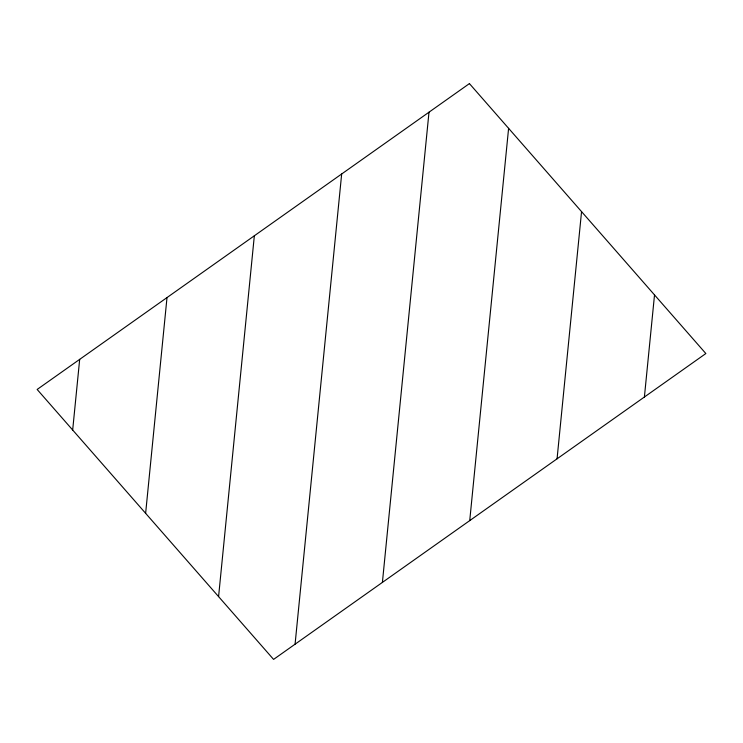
<?xml version="1.0" encoding="UTF-8"?>
<svg xmlns="http://www.w3.org/2000/svg" width="743" height="743" viewBox="0 0 743 743"><rect width="100%" height="100%" fill="white"/><g stroke="black" fill="none" stroke-linecap="round" stroke-linejoin="round"><path stroke-width="1.11" d="M72.675 430.03L79.677 359.371M145.628 513.32L167.008 297.581M218.581 596.61L254.338 235.782M295.073 644.2L341.669 173.992M382.404 582.401L428.999 112.193M469.734 520.611L508.602 128.344M557.064 458.812L581.555 211.634M644.395 397.022L654.518 294.925M469.418 83.597L37.15 389.462L273.582 659.403L705.85 353.538L469.418 83.597"/></g></svg>
